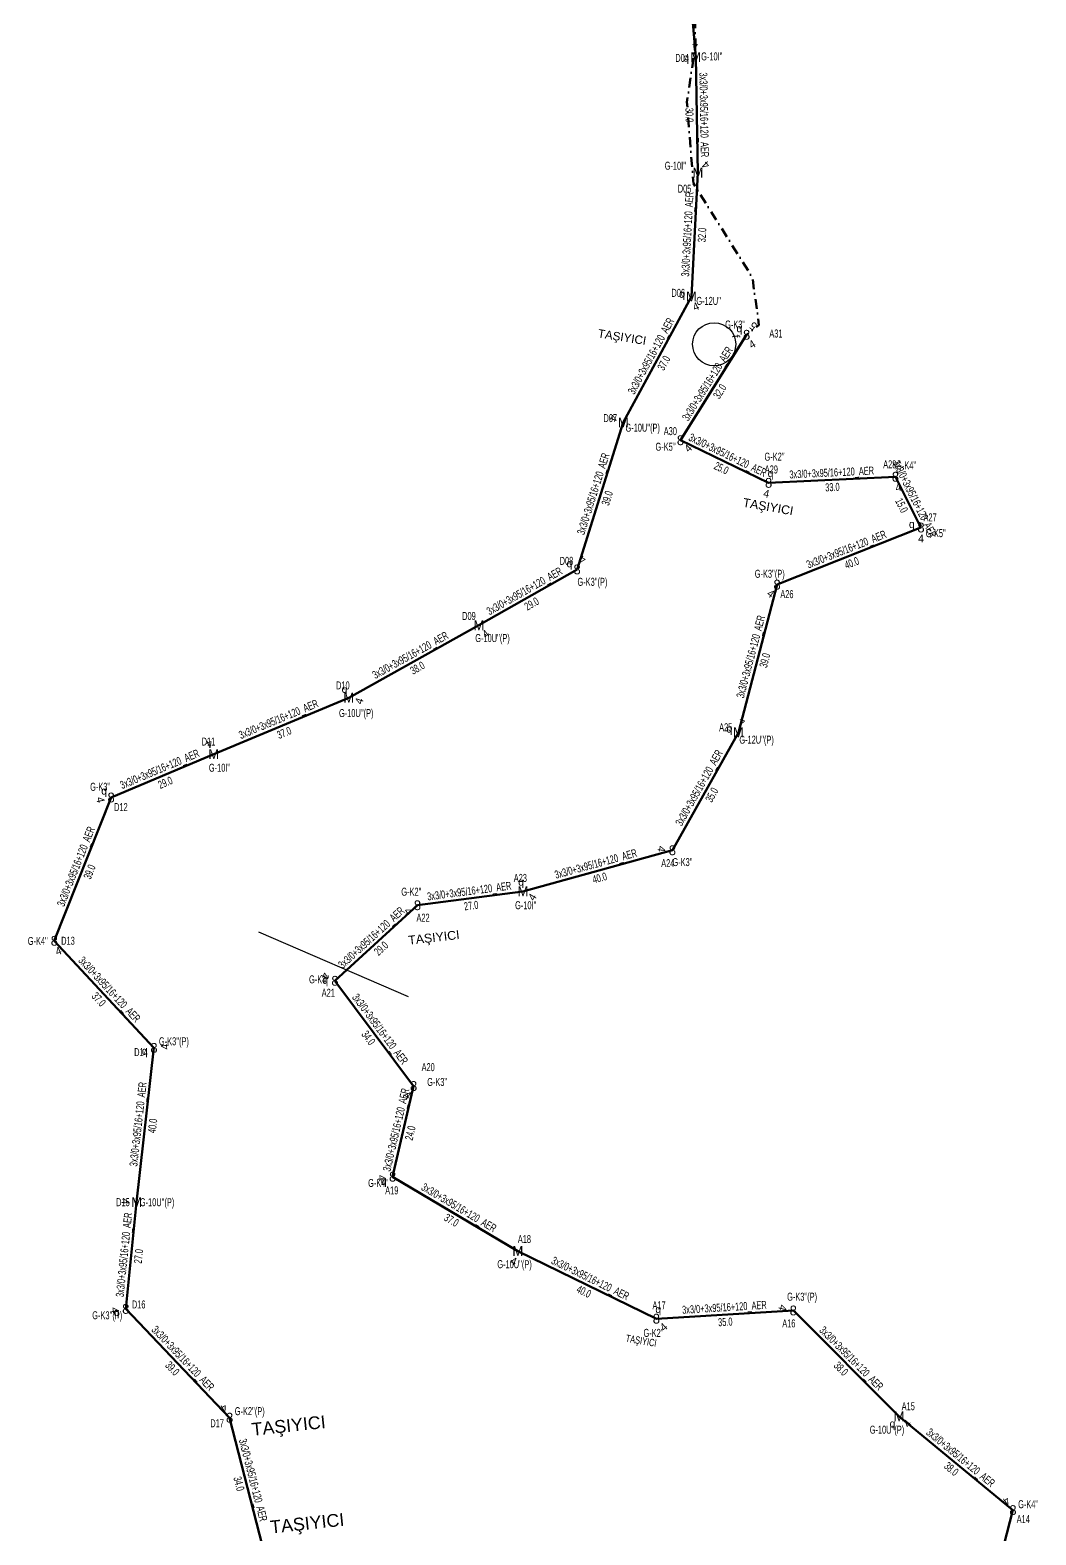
# Model space of a CAD drawing. Header units: millimetres. Extents: x 433713 to 438874, y 4028328 to 4034517.
# Drawn here: x 436564 to 436821.7, y 4032100.1 to 4032485.5 of the extents above; entities that cross this region are included whole.
import ezdxf
from ezdxf.enums import TextEntityAlignment as Align

# ---------------------------------------------------------------- set-up
doc = ezdxf.new("R2010")
doc.units = ezdxf.units.MM
doc.linetypes.add('DASHDOT', pattern=[5, 2.5, -1.25, 0, -1.25])
for name, color, linetype, lineweight in [('DIREK_OG_YENI', 10, 'Continuous', 25), ('HAT_OG_HAVAI_YENI', 1, 'Continuous', 70), ('HAT_OG_YERALTI_YENI', 1, 'DASHDOT', 70), ('KULLANICI', 1, 'Continuous', 25)]:
    doc.layers.add(name, color=color, linetype=linetype, lineweight=lineweight)
doc.styles.add('Direk', font='B_CAD')
doc.styles.get("Standard").update_dxf_attribs({"font": 'Arial'})

msp = doc.modelspace()

# ---------------------------------------------------------------- linework, layer by layer
at = {"layer": 'HAT_OG_HAVAI_YENI'}
for p, q in [((436731.46918, 4032515.830959), (436734.561654, 4032478.557395)), ((436734.561654, 4032478.557395), (436735.114507, 4032448.986821)), ((436735.114507, 4032448.986821), (436733.459, 4032417.269)), ((436733.459, 4032417.269), (436715.993, 4032385.017)), ((436747.602, 4032407.471), (436730.658, 4032380.463)), ((436715.993, 4032385.017), (436704.166, 4032347.376)), ((436730.658, 4032380.463), (436753.236, 4032369.554)), ((436753.236, 4032369.554), (436785.74, 4032371.113)), ((436785.74, 4032371.113), (436792.275758, 4032358.11214)), ((436792.275758, 4032358.11214), (436755.408, 4032343.48)), ((436704.166, 4032347.376), (436679.01205, 4032333.064471)), ((436755.408, 4032343.48), (436745.489, 4032305.657)), ((436679.01205, 4032333.064471), (436645.673261, 4032314.527345)), ((436645.673261, 4032314.527345), (436611.082077, 4032300.078694)), ((436745.489, 4032305.657), (436728.587054, 4032275.450674)), ((436611.082077, 4032300.078694), (436584.778701, 4032288.97228)), ((436584.778701, 4032288.97228), (436570.228044, 4032252.265766)), ((436728.587054, 4032275.450674), (436690.304939, 4032264.937007)), ((436690.304939, 4032264.937007), (436663.262, 4032261.377)), ((436663.262, 4032261.377), (436642.128343, 4032242.026647)), ((436570.228044, 4032252.265766), (436595.755686, 4032224.848814)), ((436642.128343, 4032242.026647), (436662.282238, 4032215.075685)), ((436595.755686, 4032224.848814), (436591.316, 4032185.328)), ((436662.282238, 4032215.075685), (436656.910075, 4032191.846764)), ((436656.910075, 4032191.846764), (436688.984, 4032172.825)), ((436591.316, 4032185.328), (436588.531, 4032157.998)), ((436688.984, 4032172.825), (436724.473, 4032155.481)), ((436588.531, 4032157.998), (436615.134, 4032130.129)), ((436724.473, 4032155.481), (436759.571, 4032157.596)), ((436759.571, 4032157.596), (436786.661, 4032130.481)), ((436615.134, 4032130.129), (436623.597, 4032097.274)), ((436786.661, 4032130.481), (436815.841325, 4032106.467264)), ((436815.841325, 4032106.467264), (436806.569, 4032070.908))]:
    msp.add_line(p, q, dxfattribs=at)
at = {"layer": 'HAT_OG_YERALTI_YENI', "flags": 128}
msp.add_lwpolyline([(436783.232, 4032578.673), (436780.304056, 4032579.360372), (436777.694843, 4032574.340744), (436782.86357, 4032572.327922), (436776.675173, 4032560.141899), (436755.851975, 4032534.690483), (436733.212625, 4032514.897005), (436734.243984, 4032494.237733), (436734.512159, 4032481.849316), (436732.311993, 4032467.015943), (436733.949467, 4032446.230855), (436749.085626, 4032422.149718), (436750.746396, 4032409.970738), (436747.602, 4032407.471)], dxfattribs=at)
at = {"layer": 'KULLANICI', "flags": 128}
msp.add_lwpolyline([(436622.572791, 4032254.562661), (436660.847706, 4032238.020699)], dxfattribs=at)
at = {"layer": 'KULLANICI'}
msp.add_circle((436739.280866, 4032405.048657), 5.527015, dxfattribs=at)

# ---------------------------------------------------------------- texts
at = {"layer": 'DIREK_OG_YENI', "width": 0.53}
for s, p in [('D04', (436731.066157, 4032478.379896)), ("G-10I''", (436738.687213, 4032478.766887)), ("G-10I''", (436729.344265, 4032450.771186)), ('D05', (436731.702496, 4032444.891759)), ('D06', (436730.089788, 4032418.216845)), ("G-12U''", (436737.877543, 4032416.156478)), ("G-K3''", (436744.667125, 4032410.096164)), ('A31', (436755.108854, 4032407.799648)), ('D07', (436712.675519, 4032386.132491)), ("G-10U''(P)", (436720.975952, 4032383.681686)), ('A30', (436728.055313, 4032382.80309)), ("G-K5''", (436726.834001, 4032378.805751)), ("G-K2''", (436754.750792, 4032376.255455)), ('A28', (436784.278275, 4032374.293151)), ("G-K4''", (436788.486931, 4032374.020292)), ('A29', (436753.935057, 4032372.983478)), ('A27', (436794.620941, 4032360.710239)), ("G-K5''", (436796.059867, 4032356.672299)), ('D08', (436701.442244, 4032349.573988)), ("G-K3''(P)", (436708.094185, 4032344.206074)), ("G-K3''(P)", (436753.52171, 4032346.271868)), ('A26', (436757.928601, 4032341.051714)), ('D09', (436676.454637, 4032335.453956)), ("G-10U''(P)", (436682.499717, 4032329.805814)), ('D10', (436644.14596, 4032317.676527)), ("G-10U''(P)", (436647.579262, 4032310.597313)), ('A25', (436742.242987, 4032306.96597)), ('D11', (436609.713703, 4032303.300115)), ("G-12U''(P)", (436750.155555, 4032303.77519)), ("G-10I''", (436612.561677, 4032296.595424)), ("G-K3''", (436581.976518, 4032291.713129)), ('D12', (436587.280807, 4032286.524941)), ('A24', (436727.403379, 4032272.156905)), ("G-K3''", (436731.168769, 4032272.431002)), ('A23', (436689.624988, 4032268.370324)), ("G-K2''", (436661.700357, 4032264.840311)), ('A22', (436664.700691, 4032258.186362)), ("G-10I''", (436691.00873, 4032261.383308)), ("G-K4''", (436566.000493, 4032252.236409)), ('D13', (436573.727959, 4032252.29007)), ("G-K4''", (436638.060135, 4032242.394239)), ('A21', (436640.421528, 4032238.971032)), ('D14', (436592.432186, 4032223.751387)), ("G-K3''(P)", (436600.872417, 4032226.53837)), ('A20', (436666.016211, 4032219.914135)), ("G-K3''", (436668.326599, 4032216.114832)), ("G-K4''", (436653.195607, 4032190.258284)), ('D15', (436587.816005, 4032185.333887)), ("G-10U''(P)", (436596.555378, 4032185.320889)), ('A19', (436656.680656, 4032188.354291)), ('A18', (436690.668505, 4032175.892971)), ("G-10U''(P)", (436688.142655, 4032169.450041)), ('D16', (436591.841803, 4032159.133159)), ('A17', (436725.158735, 4032158.913167)), ("G-K3''(P)", (436761.815164, 4032161.126892)), ("G-K3''(P)", (436583.782222, 4032156.36981)), ('A16', (436758.417578, 4032154.291515)), ("G-K2''", (436723.750073, 4032151.862682)), ("G-K2''(P)", (436620.294396, 4032131.810195)), ('A15', (436789.013806, 4032133.072198)), ('D17', (436611.931683, 4032128.716496)), ("G-10U''(P)", (436783.561873, 4032127.067862)), ("G-K4''", (436819.7374, 4032107.977352)), ('A14', (436818.484514, 4032104.173021))]:
    msp.add_text(s, height=2.05, dxfattribs=at).set_placement(p, align=Align.MIDDLE_CENTER)
at = {"layer": 'DIREK_OG_YENI', "color": 4, "style": 'Direk'}
for p in [(436732.064871, 4032478.43061), (436731.05242, 4032417.946032), (436745.738652, 4032409.137713), (436753.735327, 4032372.003627), (436789.939185, 4032359.001199), (436702.22046, 4032348.945992), (436644.582332, 4032316.776761), (436743.17042, 4032306.591978), (436582.991483, 4032290.720379), (436689.81926, 4032267.389376), (436639.638487, 4032242.251624), (436593.381757, 4032224.064938), (436654.611444, 4032190.863762), (436586.166141, 4032157.187172), (436724.962811, 4032157.932548), (436784.980425, 4032128.630144)]:
    msp.add_text('q', height=2, dxfattribs=at).set_placement(p, align=Align.MIDDLE_CENTER)
at = {"layer": 'DIREK_OG_YENI', "style": 'Direk'}
for s, p in [('M', (436734.561654, 4032478.557395)), ('M', (436735.114507, 4032448.986821)), ('M', (436733.459, 4032417.269)), ('8', (436747.602, 4032407.471)), ('M', (436715.993, 4032385.017)), ('8', (436730.658, 4032380.463)), ('8', (436753.236, 4032369.554)), ('8', (436785.74, 4032371.113)), ('8', (436792.275758, 4032358.11214)), ('8', (436704.166, 4032347.376)), ('8', (436755.408, 4032343.48)), ('M', (436679.01205, 4032333.064471)), ('M', (436645.673261, 4032314.527345)), ('M', (436745.489, 4032305.657)), ('M', (436611.082077, 4032300.078694)), ('8', (436584.778701, 4032288.97228)), ('8', (436728.587054, 4032275.450674)), ('M', (436690.304939, 4032264.937007)), ('8', (436663.262, 4032261.377)), ('8', (436570.228044, 4032252.265766)), ('8', (436642.128343, 4032242.026647)), ('8', (436595.755686, 4032224.848814)), ('8', (436662.282238, 4032215.075685)), ('8', (436656.910075, 4032191.846764)), ('M', (436591.316, 4032185.328)), ('M', (436688.984, 4032172.825)), ('8', (436588.531, 4032157.998)), ('8', (436759.571, 4032157.596)), ('8', (436724.473, 4032155.481)), ('8', (436615.134, 4032130.129)), ('M', (436786.661, 4032130.481)), ('8', (436815.841325, 4032106.467264))]:
    msp.add_text(s, height=2.5, dxfattribs=at).set_placement(p, align=Align.MIDDLE_CENTER)
at = {"layer": 'DIREK_OG_YENI', "color": 32, "style": 'Direk'}
for s, rotation, p in [('4', 183.824866, (436734.374874, 4032481.351158)), ('4', 494.041625, (436737.127245, 4032450.933328)), ('4', 383.714944, (436734.585122, 4032414.705438)), ('5', 143.042668, (436749.285416, 4032409.708434)), ('f', 278.042953, (436744.829542, 4032407.079237)), ('4', 390.201941, (436749.010538, 4032405.051078)), ('4', 246.488655, (436713.425453, 4032386.134006)), ('4', 403.821291, (436732.596752, 4032378.442792)), ('4', 348.478789, (436752.676754, 4032366.810418)), ('4', 374.717733, (436786.45136, 4032368.40487)), ('4', 360.407786, (436792.295686, 4032355.312211)), ('4', 511.827266, (436705.487968, 4032349.844279)), ('4', 324.674821, (436753.788995, 4032341.195526)), ('4', 398.009638, (436680.736273, 4032330.858331)), ('4', 432.473835, (436648.343284, 4032313.684149)), ('4', 521.671614, (436746.369496, 4032308.314955)), ('4', 202.842334, (436609.995126, 4032302.659109)), ('4', 282.005161, (436582.03994, 4032288.389881)), ('4', 263.063851, (436725.807546, 4032275.788811)), ('4', 418.279532, (436692.686684, 4032263.464835)), ('4', 303.37444, (436660.923739, 4032259.836697)), ('4', 381.67708, (436571.262294, 4032249.663781)), ('4', 243.657354, (436639.619105, 4032243.269114)), ('4', 455.931861, (436598.540694, 4032225.138182)), ('4', 326.883608, (436660.752481, 4032212.73051)), ('4', 275.065971, (436654.121013, 4032191.599516)), ('4', 266.747005, (436588.520512, 4032185.486886)), ('4', 337.665768, (436687.919975, 4032170.235048)), ('4', 255.504624, (436756.86013, 4032158.296845)), ('4', 276.553273, (436585.749295, 4032157.678444)), ('4', 401.074873, (436726.312725, 4032153.370215)), ('4', 210.856799, (436613.697896, 4032132.532665)), ('4', 409.154077, (436788.779119, 4032128.649724)), ('4', 215.866761, (436814.200798, 4032108.736333))]:
    msp.add_text(s, height=2, rotation=rotation, dxfattribs=at).set_placement(p, align=Align.MIDDLE_CENTER)
at = {"layer": 'HAT_OG_HAVAI_YENI', "lineweight": 30, "width": 0.53}
for rotation, p in [(271.071081, (436735.687932, 4032463.787997, 218367.557253)), (447.012032, (436733.437881, 4032433.172392, 218366.729472)), (421.562674, (436723.978534, 4032401.547942, 218357.9965)), (417.897661, (436738.409882, 4032394.418887, 218365.329)), (334.211585, (436742.316792, 4032375.773846, 218376.618)), (432.557007, (436709.268587, 4032366.451293, 218352.083)), (2.745992, (436769.447278, 4032371.182524, 218392.87)), (296.689471, (436789.767315, 4032364.994352, 218396.137879)), (381.647224, (436773.528322, 4032351.586122, 218377.704)), (389.638038, (436691.168684, 4032340.959027, 218339.506025)), (435.305213, (436749.626303, 4032324.784119, 218372.7445)), (389.075057, (436661.929594, 4032324.538794, 218322.836631)), (382.670171, (436628.050057, 4032308.087347, 218305.541038)), (382.891558, (436597.599749, 4032295.308543, 218292.389351)), (420.77081, (436736.296254, 4032290.968896, 218364.293527)), (428.376362, (436576.713192, 4032270.932255, 218285.114022)), (375.356889, (436709.22089, 4032271.013491, 218345.152469)), (367.500186, (436676.672383, 4032263.999537, 218331.630864)), (402.47757, (436652.121029, 4032252.32854, 218321.064172)), (312.956288, (436583.613958, 4032239.136514, 218297.877843)), (306.789093, (436652.886009, 4032229.060206, 218331.141119)), (443.590384, (436592.691156, 4032205.183298, 218295.658)), (436.978122, (436658.768015, 4032203.652749, 218328.455038)), (329.329513, (436673.380623, 4032183.06698, 218344.492)), (444.181492, (436589.077879, 4032171.749171, 218294.2655)), (333.95482, (436707.101498, 4032164.91689, 218362.23628)), (3.447742, (436741.970663, 4032157.387171, 218379.7855)), (313.668611, (436602.447344, 4032144.650413, 218307.567)), (314.973394, (436773.71737, 4032144.639126, 218393.33055)), (320.547797, (436801.791332, 4032119.130328, 218407.920662)), (284.444606, (436620.188631, 4032113.913527, 218311.7985))]:
    msp.add_text('3x3/0+3x95/16+120_AER', height=2.05, rotation=rotation, dxfattribs=at).set_placement(p, align=Align.CENTER)
for s, rotation, p in [('30.0', 271.071081, (436733.988229, 4032463.756219, 218367.557253)), ('32.0', 447.012032, (436735.13557, 4032433.083778, 218366.729472)), ('37.0', 421.562674, (436725.47341, 4032400.738407, 218357.9965)), ('32.0', 417.897661, (436739.849952, 4032393.51545, 218365.329)), ('25.0', 334.211585, (436741.577208, 4032374.243154, 218376.618)), ('39.0', 432.557007, (436710.890413, 4032365.941707, 218352.083)), ('33.0', 2.745992, (436769.528722, 4032369.484476, 218392.87)), ('15.0', 296.689471, (436788.248443, 4032364.230788, 218396.137879)), ('40.0', 381.647224, (436774.155436, 4032350.006018, 218377.704)), ('29.0', 389.638038, (436692.009366, 4032339.481444, 218339.506025)), ('39.0', 435.305213, (436751.270697, 4032324.352881, 218372.7445)), ('38.0', 389.075057, (436662.755718, 4032323.053021, 218322.836631)), ('37.0', 382.670171, (436628.705281, 4032306.518691, 218305.541038)), ('29.0', 382.891558, (436598.261029, 4032293.742431, 218292.389351)), ('35.0', 420.77081, (436737.779799, 4032290.138778, 218364.293527)), ('39.0', 428.376362, (436578.293553, 4032270.305791, 218285.114022)), ('40.0', 375.356889, (436709.671102, 4032269.37419, 218345.152469)), ('27.0', 367.500186, (436676.894283, 4032262.314081, 218331.630864)), ('29.0', 402.47757, (436653.269042, 4032251.074719, 218321.064172)), ('37.0', 312.956288, (436582.369772, 4032237.978066, 218297.877843)), ('34.0', 306.789093, (436651.524572, 4032228.042125, 218331.141119)), ('40.0', 443.590384, (436594.38053, 4032204.993517, 218295.658)), ('24.0', 436.978122, (436660.424298, 4032203.2697, 218328.455038)), ('37.0', 329.329513, (436672.513453, 4032181.604784, 218344.492)), ('27.0', 444.181492, (436590.769121, 4032171.576829, 218294.2655)), ('40.0', 333.95482, (436706.355062, 4032163.389528, 218362.23628)), ('35.0', 3.447742, (436742.072898, 4032155.690247, 218379.7855)), ('39.0', 313.668611, (436601.217656, 4032143.476587, 218307.567)), ('38.0', 314.973394, (436772.51473, 4032143.437603, 218393.33055)), ('38.0', 320.547797, (436800.711093, 4032117.817665, 218407.920662)), ('34.0', 284.444606, (436618.542369, 4032113.489473, 218311.7985))]:
    msp.add_text(s, height=2.05, rotation=rotation, dxfattribs=at).set_placement(p, align=Align.TOP_CENTER)
at = {"layer": 'KULLANICI'}
msp.add_text('TAŞIYICI', height=2.1452, rotation=350.9868, dxfattribs=at).set_placement((436709.351834, 4032406.827165))
for height, rotation, p in [(2.2421, 350.112, (436753.112159, 4032363.460472)), (2.26729, 6.4495, (436667.47036, 4032253.133582)), (3.2714, 6.0542, (436630.243959, 4032128.131388)), (3.2714, 6.0542, (436635.012751, 4032103.117728))]:
    msp.add_text('TAŞIYICI', height=height, rotation=rotation, dxfattribs=at).set_placement(p, align=Align.MIDDLE_CENTER)
at = {"layer": 'KULLANICI', "width": 0.72584}
msp.add_text('TAŞIYICI', height=1.883197, rotation=350.3879, dxfattribs=at).set_placement((436716.506206, 4032149.599601))

doc.saveas('drawing.dxf')
